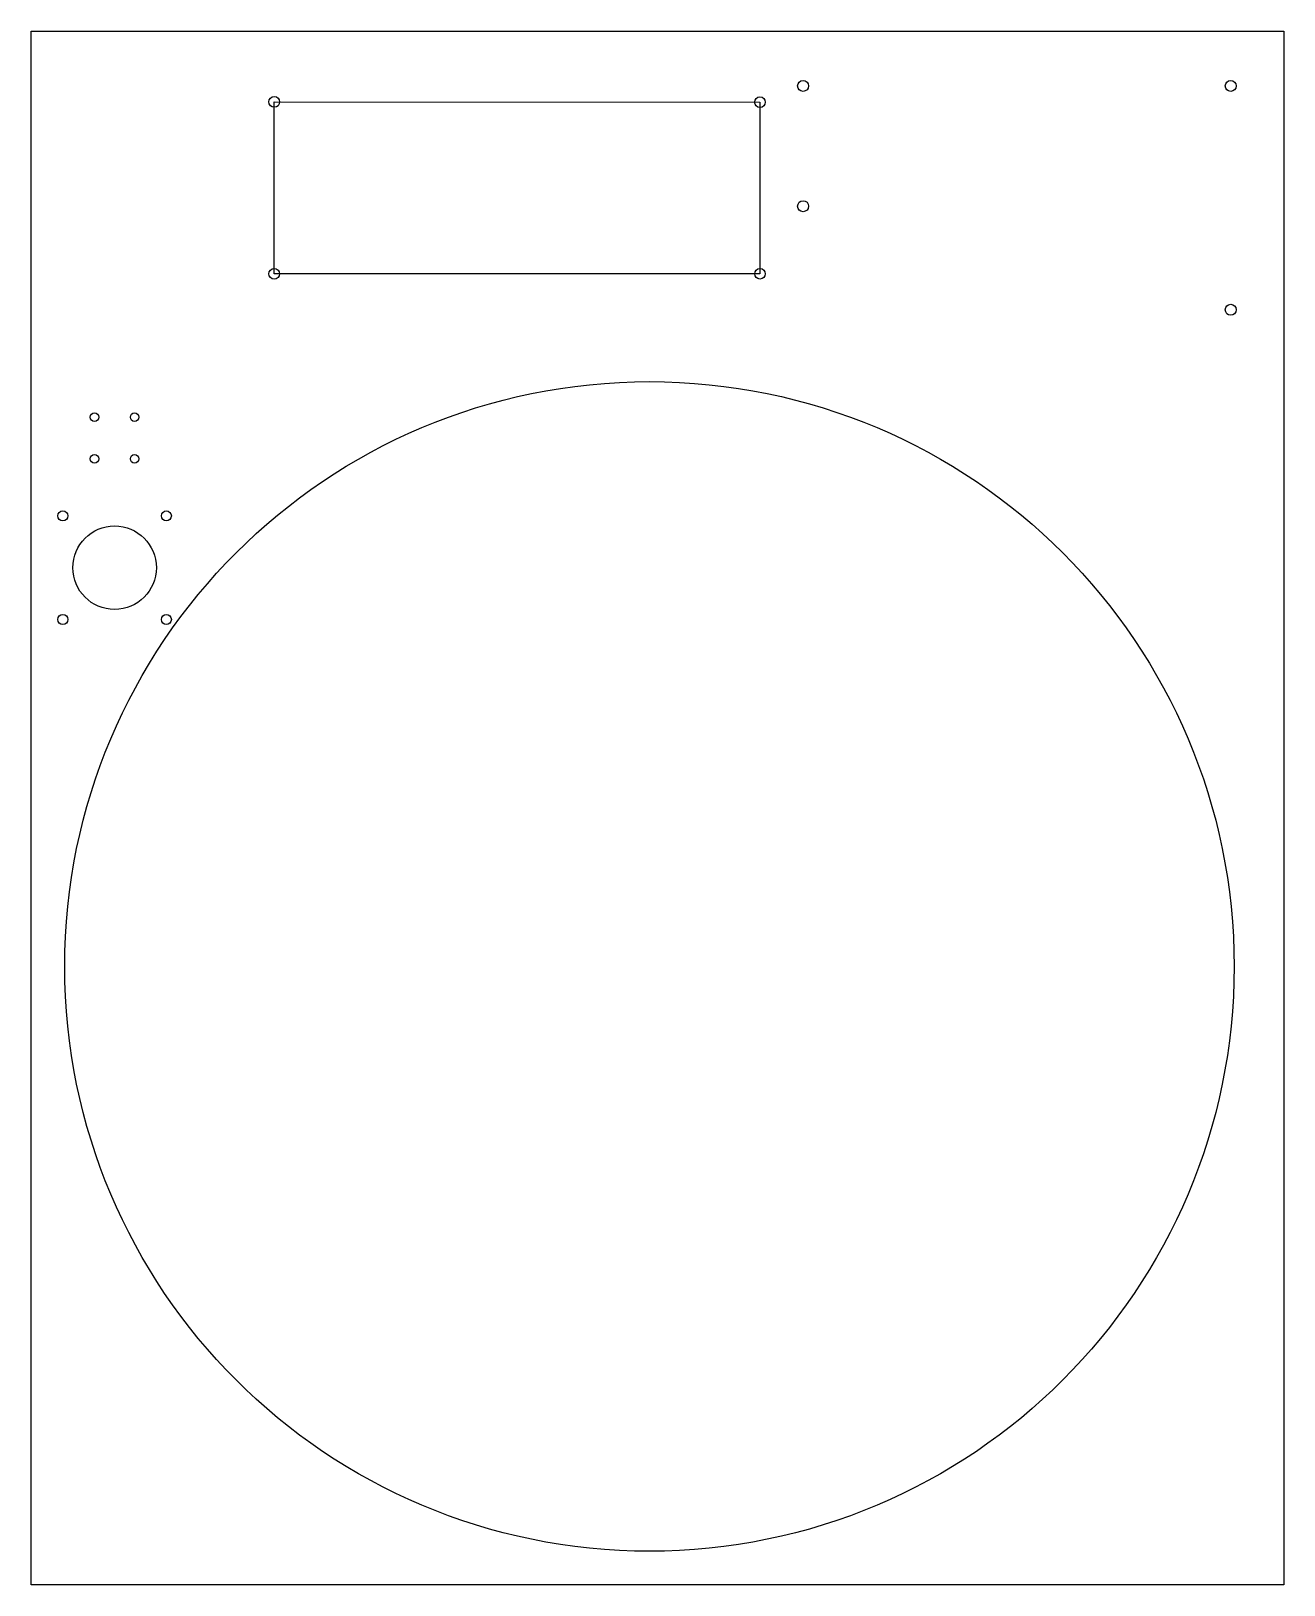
# Model space of a CAD drawing. Header units: millimetres. Extents: x -185 to 190, y -185 to 280.
import ezdxf

# ---------------------------------------------------------------- set-up
doc = ezdxf.new("R2010")
doc.units = ezdxf.units.MM
doc.layers.get('0').update_dxf_attribs({"linetype": 'CONTINUOUS'})

msp = doc.modelspace()

# ---------------------------------------------------------------- linework, layer by layer
for p, q in [((-112.3, 207.28), (-112.3, 258.73)), ((-112.3, 258.73), (33.08, 258.63)), ((33.08, 258.63), (33.08, 207.28)), ((33.08, 207.28), (-112.3, 207.28))]:
    msp.add_line(p, q)
msp.add_lwpolyline([(-185.09, -185.09), (-185.09, 279.91), (189.91, 279.91), (189.91, -185.09)], close=True)
for centre, radius in [((46, 263.5), 1.65), ((46, 263.5), 1.65), ((174, 263.5), 1.65), ((-112.3, 258.73), 1.62), ((33.08, 258.63), 1.6), ((46, 227.5), 1.65), ((-112.3, 207.28), 1.6), ((33.08, 207.28), 1.58), ((174, 196.5), 1.65), ((0, 0), 175), ((-166.09, 164.37), 1.26), ((-154.09, 164.37), 1.26), ((-166.09, 151.89), 1.26), ((-154.09, 151.89), 1.26), ((-175.59, 134.82), 1.5), ((-144.59, 134.82), 1.5), ((-160.09, 119.32), 12.5), ((-175.59, 103.82), 1.5), ((-144.59, 103.82), 1.5)]:
    msp.add_circle(centre, radius)

doc.saveas('drawing.dxf')
